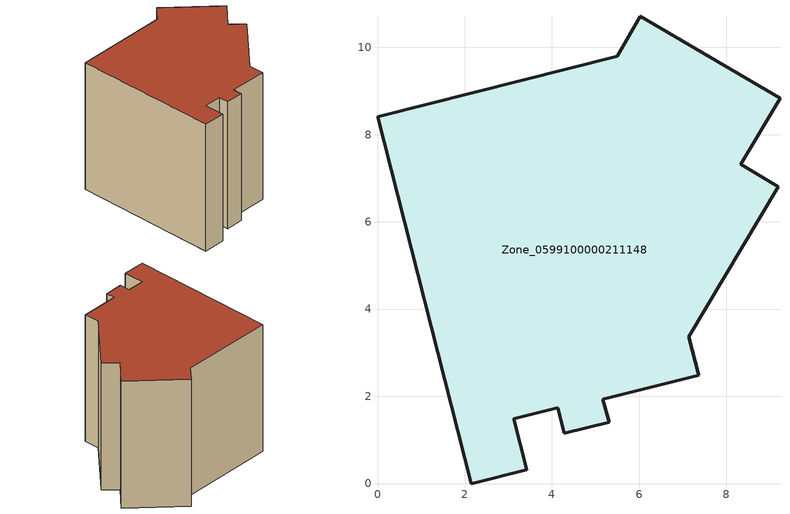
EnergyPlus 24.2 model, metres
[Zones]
Zone_0599100000211148
 floor ground (C_G): 5.5,9.8 6.03,10.71 9.23,8.83 8.33,7.32 9.19,6.81 7.14,3.37 7.37,2.48 5.17,1.93 5.31,1.41 4.28,1.15 4.13,1.74 3.12,1.49 3.42,0.32 2.15,0 0,8.41 z0
 wall outside (C_F): 2.15,0 3.42,0.32 3.12,1.49 4.13,1.74 4.28,1.15 5.31,1.41 5.17,1.93 7.37,2.48 7.14,3.37 9.19,6.81 8.33,7.32 9.23,8.83 6.03,10.71 5.5,9.8 0,8.41 2.15,0 z0:8.12
 roof outside (C_R): 5.5,9.8 0,8.41 2.15,0 3.42,0.32 3.12,1.49 4.13,1.74 4.28,1.15 5.31,1.41 5.17,1.93 7.37,2.48 7.14,3.37 9.19,6.81 8.33,7.32 9.23,8.83 6.03,10.71 z8.12
[BUILDING]
Pand.0599100000211148: North Axis=0; Terrain=City; Loads Convergence Tolerance Value=0.04; Temperature Convergence Tolerance Value=0.4; Solar Distribution=FullExterior; Maximum Number of Warmup Days=25; Minimum Number of Warmup Days=1
[Site:Location]
Rotterdam.The.Hague.AP_ZH_NLD Design_Conditions: Latitude=51.96; Longitude=4.45; Time Zone=1; Elevation=-4.5
[SITE:GROUNDTEMPERATURE:BUILDINGSURFACE]
18, 18, 18, 18, 18, 18, 18, 18, 18, 18, 18, 18
[MATERIAL] Thermal Absorptance=0.9; Solar Absorptance=0.7; Visible Absorptance=0.7
Name | Roughness | Thickness | Conductivity | Density | Specific Heat
G.TC.1975-1991 | MediumSmooth | 0.15 | 0.288461 | 540 | 1210
F.TC.1975-1991 | Rough | 0.3 | 0.230769 | 1920 | 840
R.TC.1975-1991 | MediumRough | 0.2 | 0.153846 | 1500 | 1000
[CONSTRUCTION]
C_G: G.TC.1975-1991
C_F: F.TC.1975-1991
C_R: R.TC.1975-1991
[ZONE]
Zone_0599100000211148: Type=1; Multiplier=1; Ceiling Height=Autocalculate; Volume=Autocalculate; Floor Area=autocalculate; Part of Total Floor Area=Yes
[ZONEINFILTRATION:DESIGNFLOWRATE]
Infil_Zone_0599100000211148: Zone or ZoneList or Space or SpaceList=Zone_0599100000211148; Schedule=AlwaysOn; Design Flow Rate Calculation Method=Flow/Area; Flow Rate per Floor Area=0.003; Constant Term Coefficient=1; Temperature Term Coefficient=0; Velocity Term Coefficient=0; Velocity Squared Term Coefficient=0
[HVACTEMPLATE:ZONE:IDEALLOADSAIRSYSTEM]
Zone_0599100000211148: Maximum Heating Supply Air Temperature=50; Minimum Cooling Supply Air Temperature=13; Maximum Heating Supply Air Humidity Ratio=0.0156; Minimum Cooling Supply Air Humidity Ratio=0.0077; Heating Limit=NoLimit; Cooling Limit=NoLimit; Dehumidification Control Type=ConstantSensibleHeatRatio; Cooling Sensible Heat Ratio=0.7; Dehumidification Setpoint=60; Humidification Control Type=None; Humidification Setpoint=30; Outdoor Air Method=None; Outdoor Air Flow Rate per Person=0.00944; Outdoor Air Flow Rate per Zone Floor Area=0; Outdoor Air Flow Rate per Zone=0; Demand Controlled Ventilation Type=None; Outdoor Air Economizer Type=NoEconomizer; Heat Recovery Type=None; Sensible Heat Recovery Effectiveness=0.7; Latent Heat Recovery Effectiveness=0.65
[ZONECONTROL:THERMOSTAT]
ThermostatControl_Zone_0599100000211148: Zone or ZoneList=Zone_0599100000211148; Control Type Schedule=DualSetpointControlType; Control 1=Thermostat_Zone_0599100000211148; Temperature Difference Between Cutout And Setpoint=0
[THERMOSTATSETPOINT:DUALSETPOINT]
Thermostat_Zone_0599100000211148: Heating Setpoint Temperature Schedule=HeatingSetpoint_Zone_0599100000211148; Cooling Setpoint Temperature Schedule=CoolingSetpoint_Zone_0599100000211148
[SCHEDULE:COMPACT]
HeatingSetpoint_Zone_0599100000211148: Through: 12/31, For: AllDays, Until: 24:00, 21
CoolingSetpoint_Zone_0599100000211148: Through: 12/31, For: AllDays, Until: 24:00, 24
DualSetpointControlType: Through: 12/31, For: AllDays, Until: 24:00, 4
AlwaysOn: Through: 12/31, For: AllDays, Until: 24:00, 1
